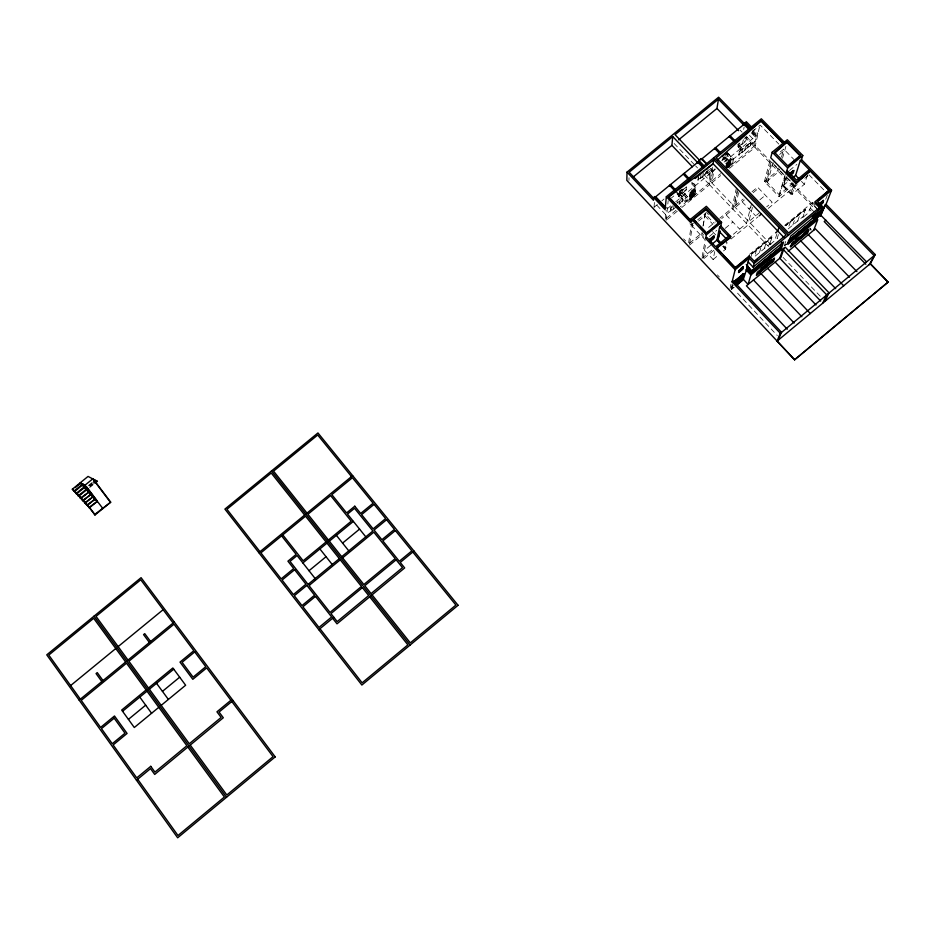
<?xml version="1.0" encoding="UTF-8"?>
<svg xmlns="http://www.w3.org/2000/svg" width="935" height="935" viewBox="0 0 935 935"><rect width="100%" height="100%" fill="white"/><g stroke="black" fill="none" stroke-linecap="round" stroke-linejoin="round"><path stroke-width="0.7" stroke-dasharray="4.67 3.51" d="M628.939 180.502L629.01 177.744M654.044 207.219L654.395 202.615L665.673 214.641L674.462 207.43M665.229 219.152L666.094 210.34M666.223 220.286L668.186 200.604M672.721 205.899L670.617 207.628L670.746 211.357L676.496 206.635M670.746 211.357L671.096 208.119L673.025 206.541M673.621 208.996L673.983 205.747M678.6 196.373L678.997 192.984L686.839 186.556L686.395 189.969L678.6 196.373L678.658 192.622L683.134 188.952M679.418 191.909L679.184 195.707L679.605 192.201M679.336 195.59L679.885 190.927L686.372 197.764L685.752 202.369L680.353 206.81M679.768 201.002L679.371 204.274L682.246 201.925L682.199 198.126L676.94 202.451M680.47 194.655L681.042 189.98L687.517 196.817L686.898 201.434L680.633 194.457M681.194 189.863L680.435 194.246M677.139 194.141L680.937 198.162L681.031 197.425M680.937 198.162L681.966 196.666L678.155 192.633M682.199 198.126L682.246 201.925M682.503 193.171L682.924 189.77M678.261 196.011L686.056 189.618L686.5 186.194M679.546 190.728L686.232 197.776M687.517 196.817L681.007 189.536M690.147 191.874L689.539 200.067L694.857 195.707L696.002 187.947L695.535 187.444L690.147 191.874L689.539 200.067M690.661 195.964L690.194 199.284L694.331 195.707M690.848 195.111L690.755 195.812L694.88 192.423C697.65 188.274 678.868 205.525 695.021 191.5L695.184 189.828M691.012 193.977L691.257 192.236L695.406 188.823L691.035 193.241M691.748 183.938L694.611 186.942L691.853 183.178M694.296 195.918L695.535 187.444M694.611 186.942L695.652 185.434L692.777 182.418M688.663 242.668L691.771 221.77M707.994 169.2L707.421 172.73L698.083 180.385L698.258 176.551M698.083 180.385L698.597 176.914M689.668 243.743L692.718 223.558M700.42 178.468L700.946 174.985M702.746 176.551L703.295 173.057M705.083 174.635L705.457 172.297M697.744 180.034L707.082 172.367L707.655 168.838M706.322 171.982L709.197 174.985L705.493 170.205M710.81 168.581L712.727 170.579L710.413 172.484L708.531 183.681L701.951 176.715M681.767 207.523L709.525 184.733L713.101 163.765M702.945 226.188L705.072 213.776L714.071 223.266M689.469 245.087L701.624 235.082L702.091 232.336M703.272 225.464L705.972 209.779M712.727 170.579L710.799 181.811L703.284 173.863M709.56 169.328L712.435 172.32L713.487 170.789L711.57 168.791M770.943 244.678L711.804 182.863L714.235 168.838M702.127 256.903L705.189 239.886L692.321 226.212L694.413 224.494M703.108 258.107L705.831 243.194M723.246 156.683L722.58 160.282L727.629 156.145L727.979 152.16M724.496 158.167L725.478 154.567M755.083 145.463L732.397 164.093L725.922 157.302L726.857 152.405M723.187 158.144L726.063 161.136L723.328 157.36M721.68 160.388L727.29 155.783L727.757 153.363M730.539 160.025L726.109 164.934L730.375 160.867M726.39 163.426L726.343 164.128L730.609 160.095M726.168 165.004L730.445 160.937M729.078 167.353L730.784 158.518L725.408 162.935L725.876 163.426L731.252 159.008L729.627 167.166L729.16 166.675M726.846 166.033L730.001 162.76M725.922 165.869L730.258 161.837L726.063 165.168M732.397 164.093L733.566 158.915M710.729 245.25L704.522 250.358L713.113 259.498L714.726 251.597M744.494 138.614L747.077 137.141L746.259 140.858L738.498 147.216L738.919 143.195M738.498 147.216L739.269 143.546L742.191 141.138M739.316 151.248L738.907 155.163L750.349 145.778L751.167 142.155L739.316 151.248L738.907 155.163M743.652 129.427L744.178 126.95M737.727 146.222L740.613 149.203L740.777 148.396L737.89 145.416M740.613 149.203L741.712 147.636L738.814 144.656M742.378 144.037L743.173 140.344L747.077 137.141M741.771 152.814L742.542 149.238M738.159 146.865L745.92 140.507L746.726 136.791M736.406 188.017L731.976 208.224L719.751 218.276M744.634 150.465L745.417 146.877M737.458 189.104L732.993 209.276L721.726 218.545M723.129 246.267L724.929 248.184L726.6 240.704M737.575 191.476L734.267 206.343L743.138 199.038M747.486 148.116L748.292 144.516M723.48 250.954L725.548 249.248L727.056 242.527M738.615 192.552L735.272 207.395L744.33 199.95M750.828 141.804L750.349 145.778M751.506 133.132L755.375 137.083L755.562 136.265L751.693 132.314M752.43 132.373L756.298 136.323L753.949 146.398L743.512 135.598M724.099 162.082L756.485 135.505L757.876 133.53L754.007 129.568M729.51 168.323L754.954 147.426L760.085 124.156M730.305 286.952L730.983 284.275M751.518 203.725L746.527 223.442L733.028 234.556M731.369 288.237L732.304 284.579M731.217 289.336L733.098 282.662M752.441 207.418L748.818 221.548L758.998 213.168M732.666 286.262L731.965 288.973L731.486 288.459L733.613 286.613M793.137 183.143L792.307 185.726L779.054 196.654L764.409 181.542L770.043 160.364M765.426 182.594L771.094 161.451M792.12 182.033L791.279 184.674L779.171 194.655L766.56 181.659L771.924 161.802M767.588 182.711L773.338 161.568M751.623 253.677L771.878 237.56L769.61 244.876L771.527 237.186L751.623 253.677L751.343 256.319M764.409 181.542L777.628 170.673L778.387 167.973M781.45 157.185L783.752 149.097L778.481 153.434M766.56 181.659L778.645 171.713L779.416 169.025M782.501 158.26L785.903 146.386M756.59 249.587L754.568 256.634L769.26 244.514M759.465 252.59L761.558 245.484M779.171 194.655L785.377 173.887M779.054 196.654L785.248 175.955L780.199 170.778M764.362 248.546L766.525 241.382M807.489 175.044L804.345 184.324L791.992 194.503L783.261 185.539L786.043 176.306M794.06 185.13L790.636 194.048L783.296 186.509L786.241 176.75M783.296 186.509L787.036 176.107M776.915 233.785L774.741 240.646L769.61 244.876M790.636 194.048L793.71 184.405M778.411 234.58L777.09 238.706L779.182 236.976M791.992 194.503L795.334 184.102M785.494 225.662L805.269 209.417L802.92 217.387L805.315 209.311L785.494 225.662L805.666 209.674M790.414 221.677L787.924 229.11L802.569 217.025M784.278 245.823L786.428 239.477M792.81 225.078L795.369 217.586M797.684 221.046L800.325 213.507M815.238 204.999L812.76 202.451L808.039 213.168L802.92 217.387M813.193 204.59L811.568 203.444L812.76 202.451M809.897 230.501L810.809 228.105M825.698 199.307L827.253 195.275M749.438 254.425L774.507 233.738M784.675 225.358L811.709 203.059M752.009 253.946L771.878 237.56M729.966 288.296L733.309 285.537M734.057 287.15L732 288.845L731.521 288.331M731.345 289.476L734.022 287.267M785.061 245.18L786.627 243.883M784.968 245.449L786.534 244.152M693.396 223.371L691.281 225.113L689.352 223.068M697.639 219.877L705.072 213.776M698.62 221.034L704.92 215.856L712.867 224.236M779.591 154.474L784.816 150.184L793.897 159.441M689.574 243.1L701.764 233.072L703.693 235.117M708.637 227.427L715.31 221.934M752.021 191.745L757.56 187.175L772.181 202.299L766.688 206.834M753.096 192.739L758.577 188.227M709.408 236.415L716.783 230.337M789.561 170.439L796.889 164.408M725.174 228.35L732.876 222.004M748.9 208.809L751.097 206.997M759.886 199.774L765.368 195.251M783.261 185.539L789.993 179.987M701.869 258.317L712.949 249.189M703.985 258.481L715.065 249.353M731.03 239.044L758.04 216.803M768.289 208.365L797.345 184.429M804.766 178.316L807.945 175.686M724.929 248.184L725.478 247.728L723.678 245.811M713.113 259.498L718.29 255.232M654.044 207.29L657.363 204.496M661.793 200.931L664.014 199.038M671.552 197.846L673.796 195.999M752.371 131.543L760.202 125.126L778.843 144.107M725.794 154.602L727.477 153.211M667.099 208.856L671.388 205.338M675.678 201.82L710.249 173.454L707.374 170.451M715.614 169.048L712.563 171.549L709.688 168.557M709.197 174.985L710.121 174.226L706.287 170.228M726.063 161.136L727.138 159.581L724.263 156.601M755.375 137.083L756.298 136.323M739.667 151.599L751.167 142.155M676.882 203.374L682.667 198.629M690.614 192.365L696.002 187.947M695.348 188.753L691.257 192.236M691.07 193.019L695.289 189.676M678.646 204.005L687.681 196.584M690.942 193.907L695.091 190.506L690.813 194.819L695.021 191.5M725.876 166.138L730.06 162.83M725.747 166.804L729.861 163.426M690.626 196.175L694.787 192.575M726.647 166.605L729.779 163.847M690.603 196.385L694.728 192.996M726.6 166.827L729.686 164.291M690.544 196.794L694.693 193.206M726.518 167.26L729.651 164.513M690.509 197.005L694.635 193.627M726.472 167.482L729.557 164.957M690.486 197.215L694.6 193.837M727.465 166.862L729.51 165.168M690.427 197.624L694.565 194.036M727.372 167.295L729.475 165.39M690.392 197.834L694.506 194.457M727.337 167.517L729.382 165.834M690.369 198.045L694.483 194.667M690.31 198.454L694.448 194.877M666.304 218.334L676.04 210.281M686.898 201.434L720.593 173.711M728.026 167.669L731.275 164.946M690.252 198.874L694.354 195.497M667.333 219.374L677.326 211.17M711.804 182.863L720.651 175.593M90.204 486.375L93.512 483.675M89.678 487.556L92.986 484.868M88.451 485.487L92.881 481.887M89.035 485.779L92.355 483.079M89.62 486.083L91.829 484.283M809.009 174.822L824.81 190.915M752.85 130.514L756.731 134.476M801.435 181.343L804.345 184.324M752.617 131.554L756.485 135.505M749.403 135.318L755.153 141.197L732.198 160.049L731.252 165.016L724.111 157.396M773.116 163.52L779.182 169.738M787.176 177.708L795.217 186.17M813.941 205.349L817.973 209.487M740.088 130.094L742.086 132.151M746.083 136.241L817.938 209.966M754.954 147.426L777.628 170.673M778.645 171.713L791.279 184.674M792.307 185.726L815.051 209.031M810.622 208.33L813.894 211.696M809.441 209.311L811.077 210.983M784.068 185.866L791.407 193.405M737.68 144.469L741.537 148.443M809.558 228.117L811.44 230.045M726.822 151.949L733.543 159.032M727.792 153.363L733.391 159.16M725.455 153.071L732.245 160.107L726.565 154.369M710.483 168.569L713.358 171.561M742.133 201.761L755.69 215.891M708.485 170.486L710.413 172.484M674.147 143.511L694.623 164.911M695.605 165.927L697.557 167.961M783.098 257.394L821.035 297.038M709.525 184.733L768.64 246.583M726.133 214.921L739.643 229.11M691.725 182.173L695.535 186.182M706.474 212.467L708.473 214.571M677.115 192.376L681.872 197.402M676.274 192.388L685.752 202.369M712.528 231.529L716.362 235.597M722.685 246.209L725.548 249.248M701.624 235.082L703.541 237.116M737.54 293.158L777.324 335.572M683.625 238.857L685.565 240.926M717.39 274.878L719.319 276.947"/><path stroke-width="1.4" d="M744.587 123.759L718.606 97.205L627.023 172.11L626.836 180.397L794.621 359.811L777.09 341.111L780.258 333.211L781.45 332.217L733.239 280.921L732.07 281.902L780.258 333.211M665.311 207.699L654.839 196.572L653.682 197.53L653.483 200.289L627.023 172.11M654.839 196.572L654.78 197.495L698.749 161.451L703.541 166.453M785.12 142.973L761.335 118.792L666.339 196.712L665.089 209.674L653.682 197.53M633.462 176.808L671.891 145.357L672.744 136.568L698.457 163.403M689.831 219.725L668.56 196.829L713.779 159.745L786.136 234.919L754.264 261.227L749.239 255.945L735.155 267.784L723.503 255.419M669.53 186.1L669.6 185.34L674.369 190.378M670.453 185.34L670.524 184.581L675.292 189.618M684.093 174.155L684.186 173.396L689.913 179.415M697.709 162.994L697.826 162.211L703.576 168.206M698.632 162.234L698.889 160.469L701.203 158.576L706.965 164.572M711.769 244.397L716.935 240.143L719.623 226.983L720.815 225.99L721.575 222.331L706.346 206.308L691.152 218.79L690.614 222.472L666.339 196.712M701.203 158.576L701.051 159.558L744.868 123.642L746.247 121.655L752.067 127.592M701.858 159.593L701.975 158.798L706.778 163.8M696.119 222.53L693.419 218.919L706.206 208.411L719.296 222.203L719.027 223.535L705.972 209.779L706.206 208.411M678.658 139.818L716.958 108.472L718.466 99.168L743.43 124.694M713.779 159.745L713.101 163.765L706.357 169.293M732.07 281.902L735.155 269.724L705.68 238.448L706.322 234.872L721.575 222.331M700.771 227.462L706.357 233.376L719.296 222.203M709.49 241.405L709.91 239.138L713.872 235.877L713.428 238.156L709.758 241.697L713.709 238.448L714.153 236.169L709.805 239.699M709.758 241.697L709.91 239.138M717.694 240.529L720.067 231.225L717.694 240.529L720.406 243.392M721.551 253.362L716.759 247.927L730.726 236.426L720.815 225.99M743.781 125.232L743.944 124.39L748.783 129.346M716.701 248.207L730.422 237.712L730.726 236.426M717.636 159.897L761.207 120.837L783.939 143.955M738.814 272.506L739.375 270.355L743.36 267.071L742.776 269.233L738.814 272.506L738.86 270.624L742.834 267.34M793.359 177.218L795.603 175.371L800.29 160.586L801.482 159.605L802.803 155.49L787.317 139.771L772.216 152.183L770.732 157.781L796.024 183.681L810.365 170.825L796.48 182.255L796.024 183.681M738.814 282.405L740.158 277.426L733.811 282.674M738.463 272.132L742.425 268.859L743.009 266.697L741.011 268.345M742.203 275.451L740.403 280.991L739.924 280.477C739.351 277.379 742.296 278.642 740.543 278.174M739.924 280.477L740.859 277.917M736.079 285.572L741.841 280.816L743.606 273.721L741.221 281.33L740.228 280.219M748.9 257.183L749.239 255.945M741.841 280.816L743.325 279.331L747.556 266.58L751.635 270.881L780.83 246.77L779.86 249.972M748.14 261.905L753.119 267.153L754.194 263.436L749.18 258.154L746.691 267.165L747.871 266.183L746.259 264.476M746.551 269.303L747.871 266.183M775.162 152.861L787.2 141.851L800.512 155.385L788.415 166.407M758.39 265.692L751.798 271.127L750.887 273.897L750.7 272.973L757.969 267.118L758.39 265.692L758.11 267.258L751.389 272.541M747.147 268.789L750.793 272.646L751.226 270.671L747.778 267.176M750.536 273.523L751.354 271.103L747.86 267.106M750.887 273.897L751.6 271.442L781.111 247.074M753.119 267.153L783.577 242.013L780.818 250.229L750.852 274.972L748.117 284.427L743.325 279.331M796.48 182.255L786.44 171.982L787.656 167.961L802.803 155.49M757.841 268.146C758.004 266.218 757.105 269.233 758.624 267.503L758.799 266.942C761.616 264.254 766.642 260.959 765.356 261.519M758.238 267.831L759.185 265.037L765.777 259.591L765.181 262.092M756.438 275.159L757.315 272.26L774.496 258.072L773.514 261.052L756.438 275.159L773.163 260.69L773.818 258.703M758.753 266.463L759.185 265.037M760.365 271.267L761.265 268.345L771.994 259.486M790.881 174.272L792.845 172.659L793.441 170.731L789.502 173.968M765.578 261.765L766.56 258.948L773.151 253.502L772.24 255.734M790.25 175.441L793.196 173.022L793.99 170.451L789.701 173.326M765.975 261.438L772.707 255.454M766.116 260.386L766.56 258.948M764.631 267.737L765.555 264.804M778.937 227.427L777.78 231.05L775.606 232.838M768.897 264.219L769.856 261.251M772.918 255.699L773.935 252.859C788.918 241.008 776.038 251.492 773.315 255.372L772.52 256.026M773.467 254.32L773.935 252.859M780.141 247.681L781.976 242.188M824.915 301.456L828.994 292.807L785.236 247.202L782.887 249.142L779.79 258.259L820.696 301.058M784.056 248.172L780.947 257.3L746.422 285.829L787.27 329.202M787.749 243.521L787.948 242.936C791.337 240.762 793.488 237.163 795.077 237.467L801.833 231.471L801.611 232.067L801.552 231.179M791.723 243.848L790.636 246.91L807.665 232.85L808.845 229.694L791.723 243.848L793.511 241.709M787.948 242.936L795.159 235.667M794.294 238.121L794.505 237.525M794.68 237.794L795.802 234.86L802.522 229.589M795.264 236.38L795.802 234.86M794.551 243.03L795.65 239.944L798.864 237.291M798.806 239.512L799.565 237.443M795.007 236.578L801.821 230.968L802.382 229.437M802.008 231.751L803.165 228.794C818.172 216.908 805.093 227.544 802.394 231.424L801.611 232.067M802.604 230.326L803.165 228.794M800.29 160.586L829.275 190.062L815.332 201.551L814.829 202.93L819.901 208.119L817.739 210.013M803.06 236.006L804.217 232.873L808.494 229.332L807.314 232.488L790.297 246.548M808.939 226.025C809.289 223.991 808.062 227.135 809.722 225.382L809.149 224.914M809.324 225.709L810.516 222.717L817.225 217.446M814.338 216.523L816.068 218.287L816.734 216.651M819.901 208.119L820.427 206.752L815.332 201.551M816.197 219.082L816.255 219.982L817.681 216.943L815.016 214.197M819.434 205.303L822.391 202.86L823.338 200.406L822.753 203.222L820.778 204.858M816.255 219.982L816.489 219.374L809.663 224.482L816.477 218.86L817.26 216.756L815.39 214.84M813.695 230.244L817.763 219.725L787.889 244.397L790.753 236.087L821.117 211.018L822.718 206.88L817.622 201.668L831.566 190.179L801.482 159.605M823.01 195.754L829.275 190.062M816.793 218.019L819.913 215.447L822.11 209.767L816.851 214.115M819.913 215.447L820.474 216.02L824.869 205.291L826.037 204.321L831.566 190.179M820.474 216.02L824.156 207.628L821.725 209.23M778.259 340.141L781.45 332.217M810.318 313.564L767.623 268.31M822.59 303.384L826.622 294.77L828.994 292.807M843.756 285.829L800.792 240.903M869.082 264.827L875.183 254.519L826.037 204.321M875.183 254.519L870.24 263.869L888.098 282.183L794.621 359.811M888.098 282.183L870.38 263.612L777.09 341.111M817.903 200.23L820.965 197.542M750.992 272.891L779.685 249.061M794.715 359.601L888.25 281.926M781.286 332.615L826.423 295.203M828.796 293.239L873.758 255.968M735.155 269.724L749.18 258.154M820.369 202.86L823.338 200.406M819.095 204.414L823.057 201.154M823.688 200.78L819.376 203.678M738.685 271.267L742.659 267.983M819.808 204.333L822.765 201.89M747.556 266.58L751.6 271.442M821.631 205.758L788.626 233.002L716.163 157.793L761.207 120.837M754.194 263.436L822.718 206.88M732.958 282.51L743.606 273.721M733.098 282.662L743.746 273.873M733.659 282.393L743.044 274.645L742.565 274.13M821.947 209.452L824.156 207.628M817.202 213.566L823.419 208.435L822.858 207.85M734.431 283.457L739.702 279.098M816.138 215.997L821.374 211.672M735.062 284.228L739.258 280.757M816.465 217.013L820.638 213.566M789.093 240.026L817.26 216.756M788.439 240.938L795.019 235.515M788.252 241.242L817.681 216.943M735.681 285L740.777 280.687L741.256 281.201L736.114 285.444M750.793 272.646L747.299 268.661M136.475 780.234L150.512 768.628L154.696 774.437L223.313 717.753L219.059 712.038L233.014 700.514M318.777 629.699L333.818 617.275M413.995 551.066L400.238 562.438L404.68 567.931L336.997 623.832L332.626 618.257M758.519 266.65L765.461 261.181L758.893 266.615M793.453 237.829L788.065 242.586L794.797 237.174M795.65 236.006L811.112 223.243M813.31 221.42L815.519 219.596L812.585 216.581M766.256 260.538L772.824 255.115L766.151 260.865M773.607 254.46L780.024 248.897M773.502 254.799L780.059 249.388M795.416 236.52L802.113 231.132M802.744 230.466L809.429 225.09M802.616 230.816L809.161 225.417M788.182 251.328L815.39 228.853L856.904 271.606M825.897 220.169L824.214 221.56L865.81 264.231M787.2 141.851L774.496 152.288L787.773 165.857L800.512 155.385M146.094 689.983L121.679 710.062L134.301 727.512L158.786 707.339M148.49 688.02L172.846 667.976L185.633 685.238L161.182 705.364M326.046 541.949L303.15 560.79L282.779 534.902M328.407 540.009L351.256 521.216L330.651 495.597L307.907 514.262L363.832 584.515L395.189 558.627L373.813 532.167L342.619 557.868M122.567 711.278L146.982 691.199M149.366 689.224L173.735 669.179M302.882 562.928L326.969 543.118M329.33 541.178L353.372 521.403M705.68 238.448L706.883 237.455L715.696 246.805L728.458 236.298L719.623 226.983M786.44 171.982L787.644 171L796.608 180.174L809.278 169.726M789.315 174.611L793.242 171.374M709.7 240.272L713.65 237.023M128.422 719.377L145.685 705.165M162.445 691.374L179.672 677.197M309.017 570.724L326.046 556.699M342.584 543.095L359.566 529.105M339.323 558.651L308.047 584.398L290.002 561.374L297.085 555.554L315.165 578.543M341.684 556.699L372.878 531.01L354.54 508.301L347.493 514.098L365.795 536.842M340.246 559.82L308.971 585.579L330.02 612.425L361.459 586.479L305.558 516.19L260.888 552.865L281.154 578.882L293.695 568.562L287.91 561.175L296.173 554.385L281.599 535.86M759.162 215.88L761.417 214.022M729.978 136.545L729.055 137.293L729.206 136.487L734.033 141.442M70.628 685.565L115.776 648.539M118.149 646.588L163.134 609.69M695.137 178.503L704.113 171.128M722.171 156.32L725.525 153.574M79.171 700.151L174.296 622.055M258.82 552.667L352.659 475.634M672.744 136.568L629.162 172.215L653.658 198.29M718.466 99.168L675.035 134.687L699.777 160.493M78.131 495.936L85.997 489.543L86.593 489.835L78.739 496.216L75.08 491.845M94.622 482.776L96.831 480.987M95.195 483.079L97.404 481.28L88.054 476.429L72.322 489.215L74.461 491.553L82.327 485.16L80.188 482.811L84.98 485.207L102.885 508.558M80.27 498.261L88.72 492.172L80.877 498.554L75.688 492.137M82.409 500.599L90.847 494.498L83.005 500.88L76.506 492.722M84.536 502.925L92.962 496.824L85.132 503.205L80.457 497.478M86.663 505.251L95.078 499.15L87.259 505.519L85.132 503.205M88.79 507.565L97.193 501.476L89.374 507.834L83.975 501.137M94.482 514.659L110.704 502.188L95.066 514.928L85.027 502.025M75.186 487.684L80.796 483.115L84.466 487.497L76.6 493.89L72.942 489.508M73.853 491.261L81.731 484.856M84.98 485.207L92.764 478.872L110.143 501.908M75.992 493.598L83.858 487.205M93.465 482.179L95.674 480.38M706.357 233.376L716.724 225.323M693.314 219.561L705.972 209.779M735.155 267.784L747.755 258.072M755.059 261.578L757.35 259.801M668.537 197.133L713.101 163.765L784.044 237.56M72.322 489.215L73.549 489.8M786.978 142.588L800.29 156.098M761.125 121.188L782.852 143.277M810.259 171.152L829.146 190.366M745.09 122.59L750.91 128.539M795.603 175.371L799.483 179.345M824.869 205.291L874.003 255.5M744.868 123.642L750.676 129.579M772.216 152.183L787.656 167.961M716.958 108.472L738.615 130.666M866.488 261.777L821.082 215.506M814.584 214.337L817.085 216.908M814.934 214.945L816.664 216.721M813.707 215.576L816.5 218.451M813.555 215.564L816.138 218.217M816.477 218.86L809.944 224.271M813.415 216.067L816.208 218.942M812.246 217.481L815.11 220.426M730.13 135.727L734.957 140.682M808.319 234.685L849.471 277.204M720.406 152.615L715.602 147.636L714.539 149.191L714.679 148.396L719.482 153.375M794.481 237.023L795.077 237.467M713.919 157.676L788.509 235.117M794.645 245.987L835.68 288.635M698.889 160.469L704.651 166.477M782.887 249.142L826.622 294.77M780.258 249.645L780.818 250.229M671.891 145.357L692.356 166.769M775.138 262.104L816.01 304.95M683.263 174.144L688.99 180.174M727.43 234.556L730.422 237.712M758.624 267.503L751.156 272.716M761.078 273.721L801.821 316.708M719.506 231.681L725.957 238.483M749.987 271.197L747.462 268.532L746.866 269.046L750.7 272.973M718.244 240.073L720.955 242.948M745.966 269.794L750.852 274.972M716.935 240.143L720.768 244.187M753.481 279.986L794.166 323.054M693.419 218.919L706.474 232.745M691.152 218.79L706.322 234.872M668.56 196.829L691.818 221.478M716.759 247.927L735.226 267.515M655.704 196.736L666.152 207.85M655.727 198.512L664.271 207.605M351.49 476.593L317.701 434.997L273.558 471.123L306.996 513.116M412.814 552.047L455.906 605.074L410.301 642.883L372.072 594.859M336.401 535.358L348.778 550.855M271.501 470.948L410.068 645.092M304.646 515.045L271.232 473.028L226.936 509.271L259.988 551.708M369.687 596.834L407.894 644.87L362.125 682.819L319.969 628.706M319.887 548.938L332.217 564.495M314.37 579.197L315.305 580.366M308.842 583.744L309.766 584.924M93.348 479.176L110.704 502.188M86.441 486.656L96.831 500.494M84.384 484.914L96.621 501.195M83.788 484.61L94.493 498.869M83.192 484.318L92.378 496.543M82.596 484.014L90.251 494.218M81.999 483.722L88.124 491.88M81.392 483.418L85.997 489.543M89.024 506.84L95.066 514.928M80.141 496.532L81.801 498.752M173.115 623.026L140.764 579.782L96.036 616.387L128.001 660.052M231.81 701.507L273.067 756.66L226.819 794.995L190.249 745.055M150.582 641.527L144.738 633.638L143.558 634.608L149.39 642.497M156.542 683.321L168.382 699.438M93.991 616.188L226.527 797.274M125.629 662.003L93.675 618.315L48.784 655.061L80.363 699.17M187.841 747.053L224.388 797.017L177.977 835.504L137.679 779.229M139.806 697.101L151.587 713.276M103.014 680.575L97.24 672.604L96.06 673.574L101.822 681.545M275.217 756.906L177.662 837.795L46.75 654.839L141.08 577.666L275.217 756.906M458.08 605.284L361.868 685.051L224.891 509.096L317.958 432.94L458.08 605.284M315.492 596.39L302.893 606.78L318.975 627.432L331.633 616.983L315.492 596.39M395.353 530.566L382.824 540.886L399.28 561.257L411.856 550.879L395.353 530.566M362.394 587.659L330.955 613.617L337.196 621.576L368.682 595.56L362.394 587.659M396.136 559.808L364.779 585.696L371.066 593.596L402.471 567.65L396.136 559.808M150.769 766.314L136.732 777.897L113.135 744.95L127.09 733.449L114.491 715.976L100.594 727.418L81.228 700.373L126.505 663.196L186.871 745.733L154.941 772.111L150.769 766.314M230.898 700.28L216.943 711.804L221.127 717.437L189.291 743.746L128.878 661.244L173.992 624.206L193.826 650.725L179.999 662.097L192.809 679.324L206.682 667.906L230.898 700.28M354.786 506.197L346.569 512.953L331.82 494.638L352.413 477.727L373.135 503.217L360.676 513.467L354.786 506.197M114.175 718.185L101.459 728.634L112.258 743.722L125.009 733.215L114.175 718.185M194.725 651.917L182.08 662.307L193.101 677.139L205.782 666.702L194.725 651.917M294.618 569.731L282.078 580.051L293.368 594.555L305.944 584.2L294.618 569.731M374.07 504.374L361.6 514.624L373.123 528.871L385.617 518.586L374.07 504.374M306.867 585.38L294.291 595.735L301.97 605.599L314.569 595.209L306.867 585.38M386.564 519.743L374.058 530.04L381.889 539.717L394.406 529.397L386.564 519.743"/></g></svg>
